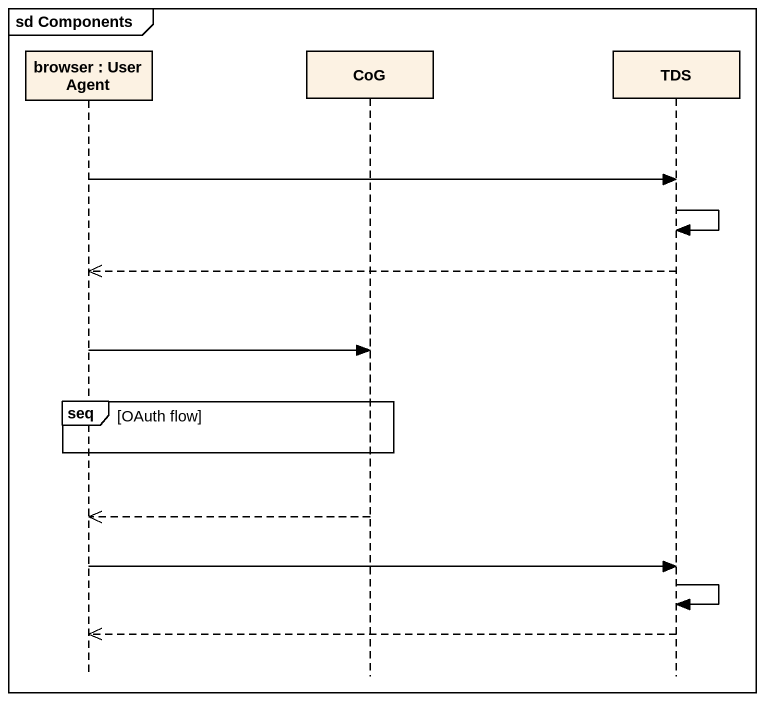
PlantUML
@startuml
mainframe sd Components
hide footbox
participant "browser : User Agent" as browser
participant CoG
participant TDS

browser -> TDS
TDS -> TDS
TDS -->> browser
browser -> CoG
group seq [OAuth flow]
end
CoG -->> browser
browser -> TDS
TDS -> TDS
TDS -->> browser
@enduml
